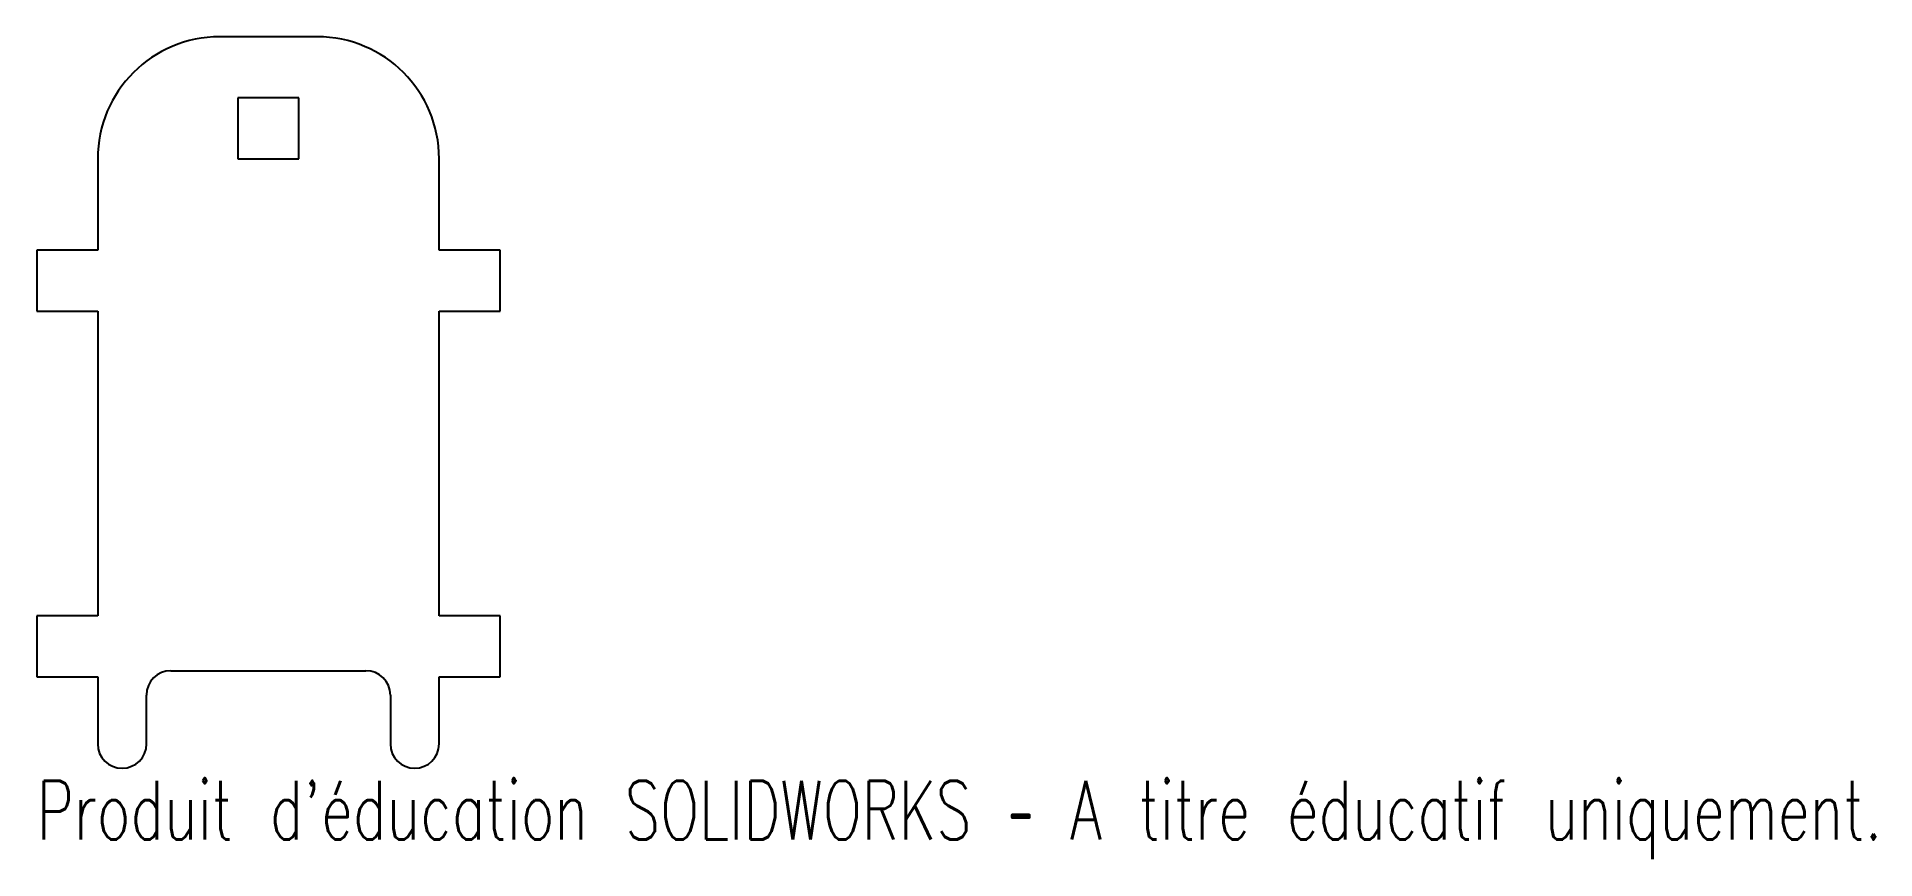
# Model space of a CAD drawing. Header units: millimetres. Extents: x -5 to 146, y -7 to 60.
import ezdxf

# ---------------------------------------------------------------- set-up
doc = ezdxf.new("R2010")
doc.units = ezdxf.units.MM
doc.styles.add('SLDTEXTSTYLE0', font='TXT', dxfattribs={"width": 0.7, "bigfont": 'bigfont'})

msp = doc.modelspace()

# ---------------------------------------------------------------- linework, layer by layer
at = {"color": 7, "linetype": 'Continuous', "lineweight": 25}
for p, q in [((18, 60), (10, 60)), ((16.5, 55), (11.5, 55)), ((11.5, 55), (11.5, 50)), ((16.5, 50), (16.5, 55)), ((0, 50), (0, 42.5)), ((11.5, 50), (16.5, 50)), ((28, 42.5), (28, 50)), ((-5, 42.5), (-5, 37.5)), ((0, 42.5), (-5, 42.5)), ((33, 42.5), (28, 42.5)), ((33, 37.5), (33, 42.5)), ((-5, 37.5), (0, 37.5)), ((0, 37.5), (0, 12.5)), ((28, 37.5), (33, 37.5)), ((28, 12.5), (28, 37.5)), ((-5, 12.5), (-5, 7.5)), ((0, 12.5), (-5, 12.5)), ((33, 12.5), (28, 12.5)), ((33, 7.5), (33, 12.5)), ((6, 8), (22, 8)), ((-5, 7.5), (0, 7.5)), ((0, 7.5), (0, 2)), ((28, 7.5), (33, 7.5)), ((28, 2), (28, 7.5)), ((4, 2), (4, 6)), ((24, 6), (24, 2))]:
    msp.add_line(p, q, dxfattribs=at)
for centre, radius, start, end in [((10, 50), 10, 90, 180), ((18, 50), 10, 0, 90), ((6, 6), 2, 90, 180), ((22, 6), 2, 0, 90), ((2, 2), 2, 180, 0), ((26, 2), 2, 180, 0)]:
    msp.add_arc(centre, radius, start, end, dxfattribs=at)

# ---------------------------------------------------------------- texts
at = {"color": 7, "linetype": 'Continuous', "insert": (-5, -1.02), "char_height": 4.8336, "attachment_point": 1, "style": 'SLDTEXTSTYLE0'}
msp.add_mtext("Produit d'éducation SOLIDWORKS – A titre éducatif uniquement.", dxfattribs=at)

doc.saveas('drawing.dxf')
